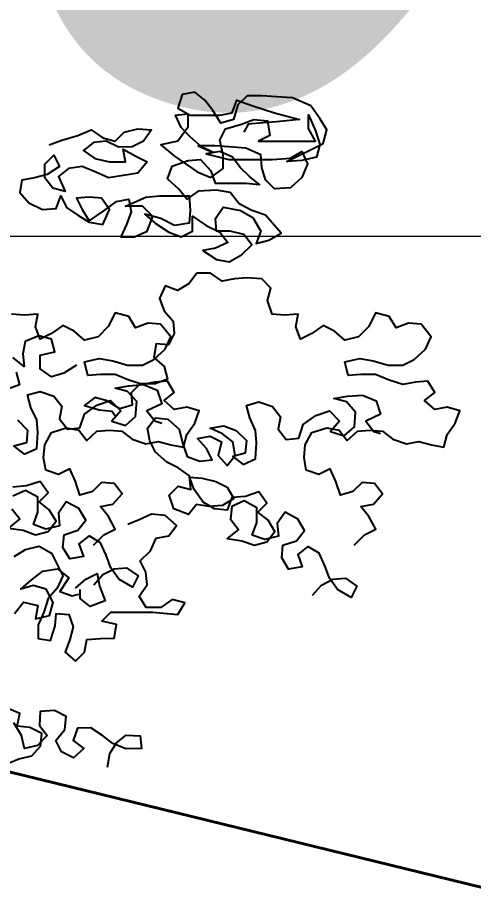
# Model space of a CAD drawing. Header units: millimetres. Extents: x 684983 to 685377, y 990360 to 990509.
# Drawn here: x 685201.266 to 685201.641, y 990445.501 to 990446.218 of the extents above; entities that cross this region are included whole.
import ezdxf

# ---------------------------------------------------------------- set-up
doc = ezdxf.new("R2010")
doc.units = ezdxf.units.MM
doc.header["$PDMODE"] = 35
doc.header["$PDSIZE"] = 0.2
doc.layers.add('BD', color=1, linetype='Continuous', lineweight=40)
doc.layers.add('grid', color=8, linetype='Continuous', lineweight=9)
doc.layers.add('dim', color=7, linetype='Continuous')
doc.layers.add('MAHAGONY', color=7, linetype='Continuous')
doc.styles.add('DIM', font='ARIALN.TTF', dxfattribs={"width": 0.8, "height": 1})
doc.dimstyles.get("Standard").update_dxf_attribs({"dimtxt": 1, "dimasz": 0.18, "dimexe": 0.18, "dimexo": 0.0625, "dimgap": 0.09, "dimtad": 0, "dimrnd": 0.05, "dimzin": 0, "dimdsep": 46, "dimtxsty": 'DIM', "dimcen": 0.09, "dimse1": 1, "dimse2": 1, "dimsd1": 1, "dimsd2": 1, "dimadec": 0, "dimazin": 0, "dimtfac": 1, "dimtix": 1, "dimtofl": 0, "dimtmove": 2, "dimatfit": 3, "dimfxl": 0, "dimtolj": 1, "dimtzin": 0, "dimarcsym": 0})

# ---------------------------------------------------------------- blocks, each defined once
blk = doc.blocks.new('*D57')
at = {"layer": 'Defpoints', "color": 0, "transparency": 16777216}
for p in [(685192.35967, 990448.87212), (685192.10547, 990447.83), (685211.20735, 990443.17057)]:
    blk.add_point(p, dxfattribs=at)
at = {"layer": 'dim', "color": 0, "transparency": 16777216, "insert": (685201.91061, 990446.54241), "char_height": 1, "attachment_point": 5, "rotation": 346.29181, "style": 'DIM'}
blk.add_mtext('\\A1;19.65', dxfattribs=at)
blk = doc.blocks.new('TREE30')
at = {"color": 3, "flags": 128}
for points in [[(0.56153, 2.34773), (0.57253, 2.35174), (0.58654, 2.35576), (0.59855, 2.36077), (0.60856, 2.35377), (0.61958, 2.35078), (0.62757, 2.3588), (0.63958, 2.36181), (0.65159, 2.36082), (0.6446, 2.3508), (0.63459, 2.34579), (0.62258, 2.34578), (0.61157, 2.35077), (0.60056, 2.34976), (0.59156, 2.34275), (0.60157, 2.33575), (0.61459, 2.33276), (0.6286, 2.33277), (0.62659, 2.34378), (0.6376, 2.33779), (0.64762, 2.33279), (0.63962, 2.32278), (0.6136, 2.31875), (0.60259, 2.32374), (0.59057, 2.32874), (0.57856, 2.32672), (0.56956, 2.31971), (0.57558, 2.3067), (0.56457, 2.3097), (0.55755, 2.3187), (0.55754, 2.33071), (0.56554, 2.33872), (0.57055, 2.32872), (0.55955, 2.3217), (0.54854, 2.31869), (0.53754, 2.31668), (0.53555, 2.30567), (0.54356, 2.29667), (0.55558, 2.29067), (0.56759, 2.29168), (0.57158, 2.3027), (0.57659, 2.29269), (0.58661, 2.2857), (0.59662, 2.2797), (0.60863, 2.27771), (0.61463, 2.29073), (0.60761, 2.30073), (0.5966, 2.30172), (0.58559, 2.30071), (0.59061, 2.2907), (0.59662, 2.2807), (0.60962, 2.28972), (0.62062, 2.29774), (0.63163, 2.29975), (0.63364, 2.28874), (0.62965, 2.27773), (0.62466, 2.26672), (0.63667, 2.26673), (0.64767, 2.27174), (0.65266, 2.28476), (0.64365, 2.29376), (0.62864, 2.29374), (0.64664, 2.30176), (0.65865, 2.30278), (0.68467, 2.3028), (0.68569, 2.28979), (0.6847, 2.27878), (0.67169, 2.27677), (0.65967, 2.28276), (0.64566, 2.28675), (0.65467, 2.27875), (0.66669, 2.27076), (0.6777, 2.26676), (0.68771, 2.27178), (0.68769, 2.28479), (0.69971, 2.27679), (0.71173, 2.2708), (0.71874, 2.2618), (0.70774, 2.25678), (0.69673, 2.25477), (0.70875, 2.24678), (0.71976, 2.24478), (0.73076, 2.2508), (0.73976, 2.25981), (0.73275, 2.26882), (0.72073, 2.27181), (0.70872, 2.2718), (0.70771, 2.2828), (0.71471, 2.29282), (0.72972, 2.28983), (0.74074, 2.28384), (0.74776, 2.27183), (0.74376, 2.26082), (0.75477, 2.26383), (0.76577, 2.26985), (0.75175, 2.28585), (0.73973, 2.28984), (0.72872, 2.29583), (0.7207, 2.30584), (0.70869, 2.30783), (0.69268, 2.30681), (0.68268, 2.2998), (0.67566, 2.3088), (0.66564, 2.3178), (0.66964, 2.32881), (0.68365, 2.33383), (0.69465, 2.33484), (0.70367, 2.32484), (0.70768, 2.31383), (0.73471, 2.31386), (0.74672, 2.31287), (0.7377, 2.31986), (0.72969, 2.32786), (0.72268, 2.33686), (0.71166, 2.34186), (0.69965, 2.33985), (0.71967, 2.33486), (0.75771, 2.33489), (0.77372, 2.33591), (0.78372, 2.34192), (0.78874, 2.33092), (0.78374, 2.3189), (0.77374, 2.30989), (0.75973, 2.30887), (0.75172, 2.31687), (0.74871, 2.32788), (0.74769, 2.33889), (0.73468, 2.34488), (0.71966, 2.34587), (0.70765, 2.34686), (0.69264, 2.34685), (0.70566, 2.34085), (0.69564, 2.34585), (0.68563, 2.35485), (0.67761, 2.36284), (0.6726, 2.37385), (0.68361, 2.37486), (0.68362, 2.36285), (0.67462, 2.35083), (0.65961, 2.34782), (0.67163, 2.33782), (0.69166, 2.32382), (0.70368, 2.31883), (0.71468, 2.32685), (0.71467, 2.33886), (0.71165, 2.35187), (0.71665, 2.36188), (0.73066, 2.3659), (0.74166, 2.36991), (0.75367, 2.36892), (0.75569, 2.35591), (0.74568, 2.3509), (0.79572, 2.35094), (0.78971, 2.36195), (0.7897, 2.37396), (0.79572, 2.35995), (0.79973, 2.34794), (0.79674, 2.33693), (0.78373, 2.33392), (0.77072, 2.3329), (0.80273, 2.34895), (0.80572, 2.36096), (0.79971, 2.37096), (0.79169, 2.38197), (0.77567, 2.38896), (0.76166, 2.38994), (0.74865, 2.39093), (0.73564, 2.39092), (0.72764, 2.38291), (0.72365, 2.36989), (0.71264, 2.36688), (0.70562, 2.37788), (0.69861, 2.38688), (0.6896, 2.39388), (0.67859, 2.39187), (0.6746, 2.37986), (0.68561, 2.37386), (0.71163, 2.37389), (0.72264, 2.3759), (0.72663, 2.38691), (0.74065, 2.38192), (0.75967, 2.37593), (0.7817, 2.36995), (0.76168, 2.36793), (0.74967, 2.36691), (0.73666, 2.3659), (0.73266, 2.35889)], [(0.60062, 1.9956), (0.60962, 2.00461), (0.61962, 2.00963), (0.61361, 2.02063), (0.60659, 2.02963), (0.6176, 2.03164), (0.6256, 2.04066), (0.61858, 2.04966), (0.60757, 2.05065), (0.59957, 2.04264), (0.58857, 2.03962), (0.58455, 2.05163), (0.57954, 2.06264), (0.56954, 2.05762), (0.55852, 2.06162), (0.55651, 2.07262), (0.5575, 2.08363), (0.5635, 2.09465), (0.5765, 2.09866), (0.58751, 2.09667), (0.59453, 2.08767), (0.60353, 2.09569), (0.61454, 2.0967), (0.62555, 2.09571), (0.63456, 2.08871), (0.64658, 2.08472), (0.65758, 2.08673), (0.6686, 2.08374), (0.67961, 2.08174), (0.6826, 2.09276), (0.6896, 2.10277), (0.69359, 2.11378), (0.68258, 2.11678), (0.67157, 2.11476), (0.66255, 2.12276), (0.67156, 2.12978), (0.66554, 2.13978), (0.65453, 2.13877), (0.64353, 2.13676), (0.63151, 2.14075), (0.6195, 2.14574), (0.60649, 2.14573), (0.59548, 2.14472), (0.59246, 2.15673), (0.60547, 2.15974), (0.61748, 2.15775), (0.6305, 2.15376), (0.64351, 2.15377), (0.65351, 2.15878), (0.66351, 2.1678), (0.66851, 2.17882), (0.65949, 2.18982), (0.64848, 2.19081), (0.63747, 2.18679), (0.63146, 2.1968), (0.61945, 2.19979), (0.61345, 2.18777), (0.60445, 2.17876), (0.59245, 2.17574), (0.58343, 2.18374), (0.57342, 2.18874), (0.56342, 2.18172), (0.55341, 2.17671), (0.5494, 2.18771), (0.55139, 2.19873), (0.53938, 2.19771), (0.52837, 2.1987)], [(0.82989, 1.9956), (0.83889, 2.00461), (0.84889, 2.00963), (0.84288, 2.02063), (0.83586, 2.02963), (0.84687, 2.03164), (0.85487, 2.04066), (0.84786, 2.04966), (0.83685, 2.05065), (0.82885, 2.04264), (0.81784, 2.03962), (0.81383, 2.05163), (0.80881, 2.06264), (0.79881, 2.05762), (0.78779, 2.06162), (0.78578, 2.07262), (0.78677, 2.08363), (0.79277, 2.09465), (0.80578, 2.09866), (0.81679, 2.09667), (0.8238, 2.08767), (0.8328, 2.09569), (0.84381, 2.0967), (0.85482, 2.09571), (0.86383, 2.08871), (0.87585, 2.08472), (0.88686, 2.08673), (0.89787, 2.08374), (0.90888, 2.08174), (0.91187, 2.09276), (0.91887, 2.10277), (0.92286, 2.11378), (0.91185, 2.11678), (0.90084, 2.11476), (0.89183, 2.12276), (0.90083, 2.12978), (0.89481, 2.13978), (0.88381, 2.13877), (0.8728, 2.13676), (0.86078, 2.14075), (0.84877, 2.14574), (0.83576, 2.14573), (0.82475, 2.14472), (0.82174, 2.15673), (0.83474, 2.15974), (0.84676, 2.15775), (0.85977, 2.15376), (0.87278, 2.15377), (0.88279, 2.15878), (0.89279, 2.1678), (0.89778, 2.17882), (0.88876, 2.18982), (0.87775, 2.19081), (0.86675, 2.18679), (0.86073, 2.1968), (0.84872, 2.19979), (0.84273, 2.18777), (0.83373, 2.17876), (0.82172, 2.17574), (0.8127, 2.18374), (0.80269, 2.18874), (0.79269, 2.18172), (0.78269, 2.17671), (0.77867, 2.18771), (0.78066, 2.19873), (0.76865, 2.19771), (0.75764, 2.1987), (0.75363, 2.21071), (0.75662, 2.22172), (0.74861, 2.22972), (0.7356, 2.23071), (0.72459, 2.2297), (0.71358, 2.22769), (0.70357, 2.23469), (0.69155, 2.23467), (0.68456, 2.22566), (0.67455, 2.21965), (0.66354, 2.22364), (0.65855, 2.21263), (0.66256, 2.20162), (0.67058, 2.19262), (0.67159, 2.18161), (0.66659, 2.1716), (0.65558, 2.17259), (0.65359, 2.16058), (0.66261, 2.15258), (0.66562, 2.14157), (0.65461, 2.13756), (0.6416, 2.13755), (0.6336, 2.12953), (0.63461, 2.11852), (0.62361, 2.11551), (0.61259, 2.12251), (0.60158, 2.1255), (0.59258, 2.11849), (0.60559, 2.11449), (0.6166, 2.1135), (0.61961, 2.1095)], [(0.58546, 2.15372), (0.57446, 2.1467), (0.56345, 2.14369), (0.55344, 2.15069), (0.55343, 2.1627), (0.56643, 2.16571), (0.56342, 2.17672), (0.55241, 2.17971), (0.5404, 2.1747), (0.53841, 2.16368), (0.53942, 2.15268), (0.52941, 2.16067)], [(0.53242, 2.14766), (0.53543, 2.13666), (0.52143, 2.13164)], [(0.60065, 1.96057), (0.60865, 1.96958), (0.61865, 1.9746), (0.62966, 1.97561), (0.63968, 1.96861), (0.63468, 1.9586), (0.62266, 1.96559), (0.61565, 1.97559), (0.61164, 1.9866), (0.60662, 1.99761), (0.59661, 2.0036), (0.58761, 1.99659), (0.59162, 1.98558), (0.57961, 1.98357), (0.5736, 1.99357), (0.57459, 2.00458), (0.58659, 2.0086), (0.59359, 2.01761), (0.58758, 2.02761), (0.57656, 2.03361), (0.56957, 2.02359), (0.57058, 2.01259), (0.55857, 2.00957), (0.54756, 2.01356), (0.55155, 2.02458), (0.55154, 2.03759), (0.54052, 2.04358), (0.52952, 2.03857)], [(0.52853, 2.02756), (0.53554, 2.01856), (0.52554, 2.01054), (0.53855, 2.00855), (0.54957, 2.00456), (0.56057, 2.00757), (0.56757, 2.01659), (0.56156, 2.02659), (0.55254, 2.03359), (0.56054, 2.0416), (0.55353, 2.0516), (0.54152, 2.04759), (0.52951, 2.04658)], [(0.53346, 2.10563), (0.54248, 2.09663), (0.54149, 2.08562), (0.53048, 2.08261), (0.53949, 2.07561), (0.5505, 2.08062), (0.55149, 2.09464), (0.55048, 2.10565), (0.54546, 2.11665), (0.54245, 2.12766), (0.55346, 2.13067), (0.56547, 2.12668), (0.57248, 2.11768), (0.57049, 2.10666), (0.57751, 2.09766), (0.58851, 2.09867), (0.59251, 2.11069), (0.60351, 2.11871), (0.61551, 2.12272), (0.62453, 2.11372), (0.61653, 2.10471), (0.62855, 2.10071), (0.63755, 2.10873), (0.63854, 2.12174), (0.63052, 2.13074), (0.61951, 2.13373), (0.63152, 2.13575), (0.64453, 2.13676), (0.65654, 2.13176), (0.66056, 2.11976), (0.64755, 2.11374), (0.65456, 2.10474), (0.66057, 2.10274)], [(0.79324, 1.95141), (0.80124, 1.96043), (0.81124, 1.96544), (0.82225, 1.96645), (0.83227, 1.95946), (0.82727, 1.94944), (0.81525, 1.95644), (0.80824, 1.96644), (0.80422, 1.97744), (0.79921, 1.98845), (0.7892, 1.99445), (0.7802, 1.98743), (0.78421, 1.97643), (0.7722, 1.97441), (0.76619, 1.98442), (0.76718, 1.99543), (0.77918, 1.99944), (0.78618, 2.00845), (0.78017, 2.01846), (0.76915, 2.02445), (0.76216, 2.01444), (0.76317, 2.00343), (0.75116, 2.00042), (0.74015, 2.00441), (0.74414, 2.01542), (0.74413, 2.02843), (0.73311, 2.03443), (0.72211, 2.02941), (0.72112, 2.0184), (0.72813, 2.0094), (0.71813, 2.00139), (0.73114, 1.9994), (0.74216, 1.9954), (0.75316, 1.99842), (0.76016, 2.00743), (0.75415, 2.01743), (0.74513, 2.02443), (0.75313, 2.03244), (0.74612, 2.04245), (0.73411, 2.03843), (0.7221, 2.03742), (0.71811, 2.02641), (0.7071, 2.0274), (0.69708, 2.03339), (0.68907, 2.0444), (0.68505, 2.0554), (0.69606, 2.05441), (0.70808, 2.05142), (0.71809, 2.04642), (0.7241, 2.03642), (0.7141, 2.03041), (0.70209, 2.0294), (0.69108, 2.03139), (0.68408, 2.02237), (0.67107, 2.02737), (0.66705, 2.03937), (0.67505, 2.04739), (0.68606, 2.04439), (0.68505, 2.0564), (0.67504, 2.0634), (0.66502, 2.06839), (0.65501, 2.07739), (0.64999, 2.0874), (0.64798, 2.0984), (0.65498, 2.10742), (0.66599, 2.10643), (0.67601, 2.09743), (0.67902, 2.08442), (0.68303, 2.07342), (0.69405, 2.06942), (0.70506, 2.07043), (0.70004, 2.08044), (0.69203, 2.08944), (0.70303, 2.09145), (0.71305, 2.08645), (0.71006, 2.07444), (0.71807, 2.06544), (0.72507, 2.07445), (0.72306, 2.08646), (0.71404, 2.09346), (0.70303, 2.09845), (0.71504, 2.10047), (0.72605, 2.09647), (0.73507, 2.08747), (0.73407, 2.07646), (0.72307, 2.07345), (0.73208, 2.06645), (0.74309, 2.07147), (0.74408, 2.08548), (0.74306, 2.09649), (0.73805, 2.10749), (0.73504, 2.1185), (0.74604, 2.12151), (0.75806, 2.11752), (0.76507, 2.10852), (0.76308, 2.09751), (0.77009, 2.08851), (0.7811, 2.08952), (0.7851, 2.10153), (0.7961, 2.10955), (0.8081, 2.11356), (0.81712, 2.10456), (0.80912, 2.09555), (0.82113, 2.09156), (0.83014, 2.09957), (0.83112, 2.11258), (0.82311, 2.12158), (0.8121, 2.12458), (0.82411, 2.12659), (0.83712, 2.1276), (0.84913, 2.12261), (0.85314, 2.1106), (0.84014, 2.10459), (0.84715, 2.09558), (0.85316, 2.09359)], [(0.53057, 1.98553), (0.54057, 1.99154), (0.55258, 1.99455), (0.56359, 1.98856), (0.57362, 1.96855), (0.56863, 1.95754), (0.56063, 1.94852), (0.55664, 1.93651), (0.55164, 1.92549), (0.55165, 1.91348), (0.56266, 1.91149), (0.56665, 1.92451), (0.56765, 1.93552), (0.57866, 1.93453), (0.58267, 1.92352), (0.57968, 1.91251), (0.57568, 1.9015), (0.5847, 1.8935), (0.5927, 1.90151), (0.59469, 1.91252), (0.6067, 1.91353), (0.61871, 1.91355), (0.6207, 1.92556), (0.60769, 1.92855), (0.61569, 1.93656), (0.65272, 1.9366), (0.67474, 1.93461), (0.68073, 1.94463), (0.66972, 1.94762), (0.65972, 1.94061), (0.64671, 1.94059), (0.64069, 1.9506), (0.64769, 1.96061), (0.64668, 1.97162), (0.64167, 1.98162), (0.65067, 1.99064), (0.65566, 2.00165), (0.66667, 2.00367), (0.67366, 2.01268), (0.66365, 2.02168), (0.65164, 2.02267), (0.64063, 2.01765), (0.63063, 2.01364)], [(0.61285, 1.80018), (0.61481, 1.81208), (0.6206, 1.82165), (0.62937, 1.82838), (0.64158, 1.8278), (0.64269, 1.81667), (0.6288, 1.81618), (0.61753, 1.82089), (0.60826, 1.82806), (0.59815, 1.8347), (0.58648, 1.83443), (0.58261, 1.82369), (0.59188, 1.81653), (0.58279, 1.80842), (0.57237, 1.81367), (0.56733, 1.82351), (0.57535, 1.83331), (0.57646, 1.84467), (0.56604, 1.84992), (0.55352, 1.84912), (0.55295, 1.83692), (0.55967, 1.82814), (0.55112, 1.81919), (0.53968, 1.81669), (0.53718, 1.82814), (0.53023, 1.83914)], [(0.52267, 1.8024), (0.53474, 1.80765), (0.54618, 1.81015), (0.55388, 1.81857), (0.555, 1.82992), (0.54457, 1.83518), (0.53322, 1.83629), (0.53571, 1.84734), (0.52444, 1.85205)], [(0.53093, 1.93547), (0.53894, 1.94527), (0.55137, 1.94247), (0.54941, 1.93058), (0.5617, 1.93361), (0.56504, 1.94519), (0.55894, 1.95672), (0.54736, 1.96006), (0.53645, 1.95672), (0.54553, 1.96483), (0.556, 1.97262), (0.56882, 1.97481), (0.57862, 1.96679), (0.57083, 1.95477), (0.58156, 1.95089), (0.58771, 1.95241)], [(0.58464, 1.95755), (0.59364, 1.96557), (0.60364, 1.97058), (0.60566, 1.95957), (0.61067, 1.94657), (0.59767, 1.94155), (0.58865, 1.94855), (0.58864, 1.95655)]]:
    blk.add_lwpolyline(points, dxfattribs=at)

msp = doc.modelspace()

# ---------------------------------------------------------------- linework, layer by layer
at = {"layer": 'BD'}
msp.add_line((685192.10547, 990447.83), (685211.20735, 990443.17057), dxfattribs=at)
at = {"layer": 'grid'}
msp.add_line((685221.15913, 990446.03806), (685118.72704, 990446.03806), dxfattribs=at)

# ---------------------------------------------------------------- block references
at = {"layer": 'MAHAGONY', "color": 7, "xscale": 0.9355958136093464, "yscale": 0.9355958136093464, "zscale": 0.9355958136093464}
msp.add_blockref('TREE30', (685200.76647, 990443.917, 98.185), dxfattribs=at)

# ---------------------------------------------------------------- dimensions: what is measured, and where the dimension line sits
at = {"layer": 'dim'}
dim = msp.add_aligned_dim(p1=(685211.20735, 990443.17057), p2=(685192.10547, 990447.83), distance=-1.07268, dimstyle='Standard', dxfattribs=at)
dim.commit()
dim.dimension.update_dxf_attribs({"geometry": '*D57', "text_midpoint": (685201.91061, 990446.54241)})

doc.saveas('drawing.dxf')
